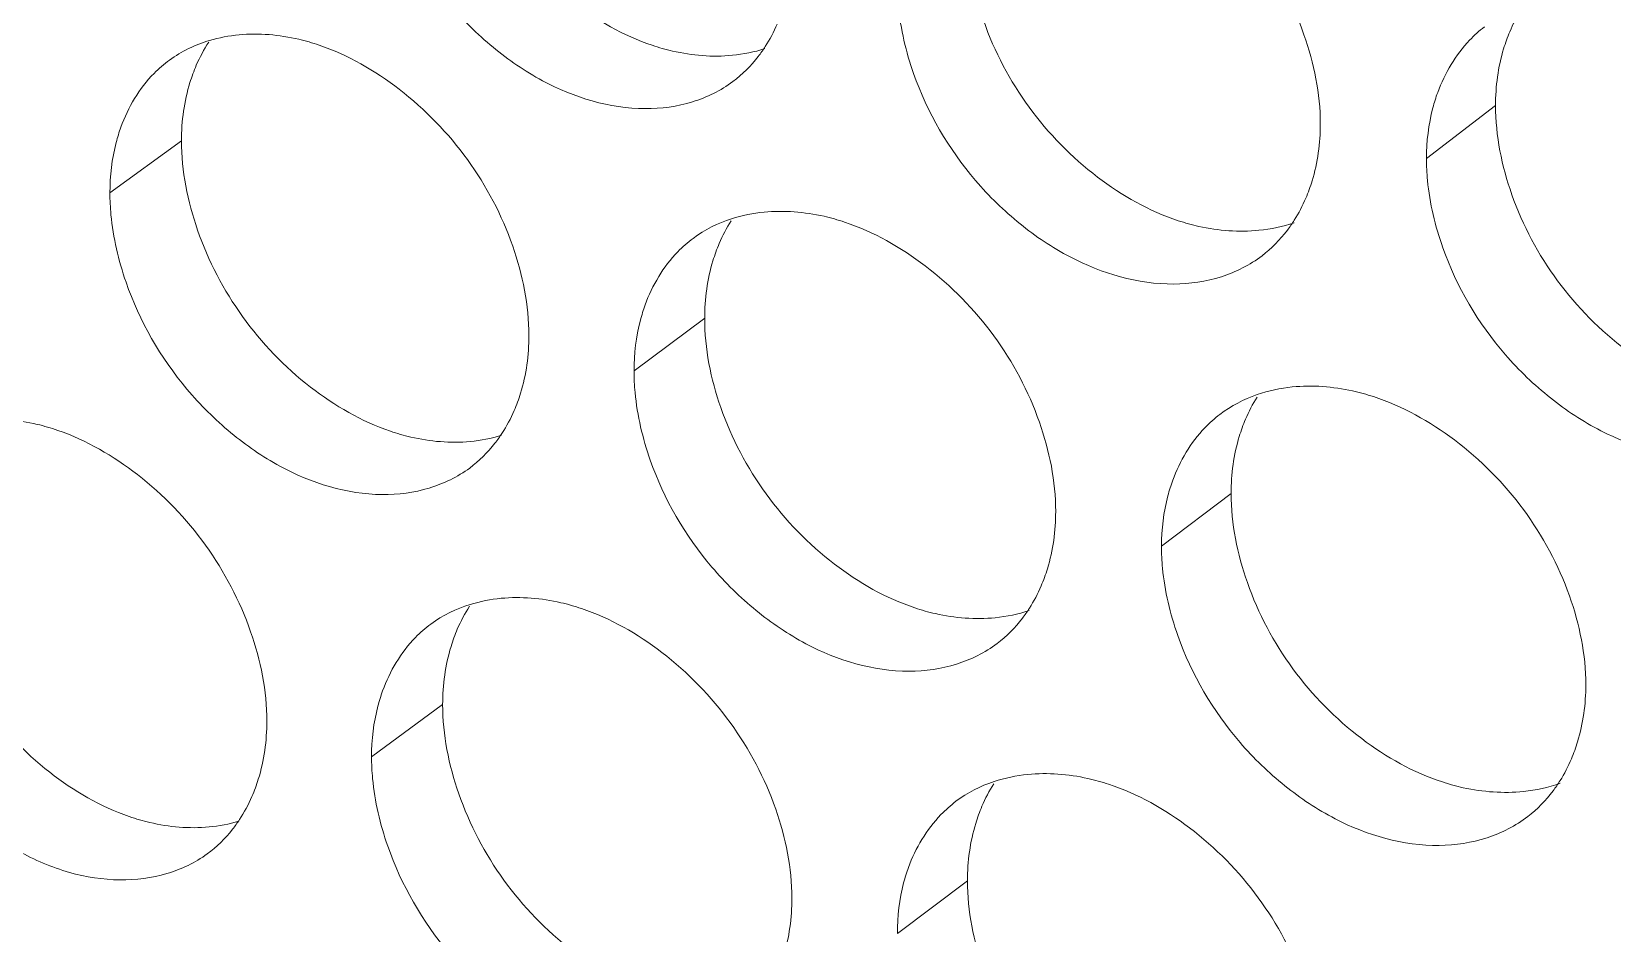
# Model space of a CAD drawing. Header units: millimetres. Extents: x 1177 to 4147, y 93 to 2194.
# Drawn here: x 2660.96 to 2674.07, y 884.84 to 892.32 of the extents above; entities that cross this region are included whole.
import ezdxf

# ---------------------------------------------------------------- set-up
doc = ezdxf.new("R2010")
doc.units = ezdxf.units.MM
doc.header["$LTSCALE"] = 0.1
doc.layers.get('0').update_dxf_attribs({"lineweight": 13})
doc.layers.add('标注', color=251, linetype='Continuous', lineweight=9)

# ---------------------------------------------------------------- blocks, each defined once
blk = doc.blocks.new('02')
at = {"layer": '标注'}
for p, q in [((4587.849, 865.14), (4587.03, 864.512)), ((4572.272, 864.723), (4571.424, 864.105)), ((4572.272, 864.723), (4571.424, 864.105)), ((4578.474, 862.618), (4577.637, 861.996)), ((4578.474, 862.618), (4577.637, 861.996)), ((4584.714, 860.542), (4583.889, 859.916)), ((4584.714, 860.542), (4583.889, 859.916)), ((4575.368, 858.042), (4574.525, 857.421)), ((4581.589, 855.951), (4580.758, 855.327))]:
    blk.add_line(p, q, dxfattribs=at)
for points, knots in [([(4575.368, 869.292), (4575.368, 868.933), (4575.518, 868.188), (4576.051, 867.175), (4576.847, 866.35), (4577.509, 865.969), (4577.852, 865.854)], [0, 0, 0, 0, 0.240418, 0.498747, 0.75788, 1, 1, 1, 1]), ([(4585.772, 864.922), (4585.772, 865.281), (4585.62, 866.025), (4585.08, 867.035), (4584.274, 867.855), (4583.607, 868.232), (4583.262, 868.345)], [0, 0, 0, 0, 0.239826, 0.497695, 0.75702, 1, 1, 1, 1]), ([(4574.717, 867.613), (4574.878, 867.153), (4575.253, 866.501), (4575.946, 865.82), (4576.689, 865.307), (4577.536, 865.046), (4578.328, 865.152), (4578.666, 865.317), (4578.809, 865.424)], [0, 0, 0, 0, 0.277359, 0.41667, 0.550882, 0.790562, 0.898061, 1, 1, 1, 1]), ([(4581.589, 867.201), (4581.589, 866.843), (4581.74, 866.098), (4582.276, 865.087), (4583.078, 864.265), (4583.744, 863.889), (4584.088, 863.775)], [0, 0, 0, 0, 0.240129, 0.498159, 0.757326, 1, 1, 1, 1]), ([(4580.758, 866.577), (4580.758, 866.491), (4580.776, 866.131), (4580.86, 865.777), (4580.951, 865.519)], [0, 0, 0, 0, 0.240186, 1, 1, 1, 1]), ([(4573.904, 865.856), (4573.825, 865.883), (4573.517, 865.971), (4573.19, 866), (4572.955, 865.978)], [0, 0, 0, 0, 0.263009, 1, 1, 1, 1]), ([(4573.904, 865.856), (4573.825, 865.883), (4573.517, 865.971), (4573.19, 866), (4572.955, 865.978)], [0, 0, 0, 0, 0.263009, 1, 1, 1, 1]), ([(4587.717, 866.072), (4587.655, 866.024), (4587.416, 865.809), (4587.247, 865.523), (4587.163, 865.295)], [0, 0, 0, 0, 0.244827, 1, 1, 1, 1]), ([(4588.018, 866.015), (4587.99, 865.949), (4587.889, 865.668), (4587.849, 865.367), (4587.849, 865.14)], [0, 0, 0, 0, 0.239998, 1, 1, 1, 1]), ([(4576.391, 862.415), (4576.391, 862.774), (4576.24, 863.519), (4575.706, 864.532), (4574.908, 865.357), (4574.247, 865.739), (4573.904, 865.856)], [0, 0, 0, 0, 0.240262, 0.49858, 0.757854, 1, 1, 1, 1]), ([(4576.391, 862.415), (4576.391, 862.774), (4576.24, 863.519), (4575.706, 864.532), (4574.908, 865.357), (4574.247, 865.739), (4573.904, 865.856)], [0, 0, 0, 0, 0.240262, 0.49858, 0.757854, 1, 1, 1, 1]), ([(4577.852, 865.854), (4577.931, 865.827), (4578.24, 865.739), (4578.567, 865.712), (4578.802, 865.735)], [0, 0, 0, 0, 0.262674, 1, 1, 1, 1]), ([(4578.809, 865.424), (4578.922, 865.509), (4579.058, 865.644), (4579.166, 865.798), (4579.192, 865.839)], [0, 0, 0, 0, 0.74587, 1, 1, 1, 1]), ([(4572.13, 865.679), (4572.065, 865.631), (4571.814, 865.415), (4571.639, 865.119), (4571.554, 864.884)], [0, 0, 0, 0, 0.244024, 1, 1, 1, 1]), ([(4572.13, 865.679), (4572.065, 865.631), (4571.814, 865.415), (4571.639, 865.119), (4571.554, 864.884)], [0, 0, 0, 0, 0.244024, 1, 1, 1, 1]), ([(4572.448, 865.617), (4572.419, 865.55), (4572.314, 865.264), (4572.272, 864.955), (4572.272, 864.723)], [0, 0, 0, 0, 0.239116, 1, 1, 1, 1]), ([(4572.448, 865.617), (4572.419, 865.55), (4572.314, 865.264), (4572.272, 864.955), (4572.272, 864.723)], [0, 0, 0, 0, 0.239116, 1, 1, 1, 1]), ([(4580.951, 865.519), (4581.113, 865.059), (4581.493, 864.405), (4582.193, 863.727), (4582.945, 863.218), (4583.801, 862.964), (4584.598, 863.079), (4584.937, 863.249), (4585.081, 863.359)], [0, 0, 0, 0, 0.27664, 0.415747, 0.549878, 0.789826, 0.897663, 1, 1, 1, 1]), ([(4587.163, 865.295), (4587.141, 865.235), (4587.062, 864.981), (4587.03, 864.713), (4587.03, 864.512)], [0, 0, 0, 0, 0.24094, 1, 1, 1, 1]), ([(4587.849, 865.14), (4587.849, 864.782), (4588.001, 864.037), (4588.541, 863.028), (4589.349, 862.21), (4590.018, 861.837), (4590.364, 861.726)], [0, 0, 0, 0, 0.239843, 0.497577, 0.756777, 1, 1, 1, 1]), ([(4571.554, 864.884), (4571.533, 864.824), (4571.455, 864.572), (4571.424, 864.305), (4571.424, 864.105)], [0, 0, 0, 0, 0.240415, 1, 1, 1, 1]), ([(4571.554, 864.884), (4571.533, 864.824), (4571.455, 864.572), (4571.424, 864.305), (4571.424, 864.105)], [0, 0, 0, 0, 0.240415, 1, 1, 1, 1]), ([(4585.601, 864.042), (4585.629, 864.109), (4585.731, 864.391), (4585.772, 864.694), (4585.772, 864.922)], [0, 0, 0, 0, 0.239896, 1, 1, 1, 1]), ([(4572.272, 864.723), (4572.272, 864.364), (4572.422, 863.619), (4572.953, 862.605), (4573.746, 861.778), (4574.407, 861.396), (4574.748, 861.28)], [0, 0, 0, 0, 0.240565, 0.499043, 0.758159, 1, 1, 1, 1]), ([(4572.272, 864.723), (4572.272, 864.364), (4572.422, 863.619), (4572.953, 862.605), (4573.746, 861.778), (4574.407, 861.396), (4574.748, 861.28)], [0, 0, 0, 0, 0.240565, 0.499043, 0.758159, 1, 1, 1, 1]), ([(4587.03, 864.512), (4587.03, 864.425), (4587.048, 864.066), (4587.132, 863.712), (4587.224, 863.455)], [0, 0, 0, 0, 0.240277, 1, 1, 1, 1]), ([(4571.424, 864.105), (4571.424, 864.018), (4571.442, 863.659), (4571.525, 863.304), (4571.615, 863.046)], [0, 0, 0, 0, 0.240052, 1, 1, 1, 1]), ([(4571.424, 864.105), (4571.424, 864.018), (4571.442, 863.659), (4571.525, 863.304), (4571.615, 863.046)], [0, 0, 0, 0, 0.240052, 1, 1, 1, 1]), ([(4580.133, 863.758), (4580.053, 863.785), (4579.743, 863.872), (4579.414, 863.899), (4579.178, 863.876)], [0, 0, 0, 0, 0.262749, 1, 1, 1, 1]), ([(4580.133, 863.758), (4580.053, 863.785), (4579.743, 863.872), (4579.414, 863.899), (4579.178, 863.876)], [0, 0, 0, 0, 0.262749, 1, 1, 1, 1]), ([(4582.635, 860.329), (4582.635, 860.688), (4582.483, 861.433), (4581.945, 862.444), (4581.142, 863.265), (4580.477, 863.643), (4580.133, 863.758)], [0, 0, 0, 0, 0.239971, 0.497989, 0.757297, 1, 1, 1, 1]), ([(4582.635, 860.329), (4582.635, 860.688), (4582.483, 861.433), (4581.945, 862.444), (4581.142, 863.265), (4580.477, 863.643), (4580.133, 863.758)], [0, 0, 0, 0, 0.239971, 0.497989, 0.757297, 1, 1, 1, 1]), ([(4584.088, 863.775), (4584.169, 863.749), (4584.479, 863.662), (4584.808, 863.637), (4585.044, 863.661)], [0, 0, 0, 0, 0.262419, 1, 1, 1, 1]), ([(4585.081, 863.359), (4585.194, 863.445), (4585.329, 863.583), (4585.438, 863.74), (4585.463, 863.781)], [0, 0, 0, 0, 0.745944, 1, 1, 1, 1]), ([(4578.336, 863.565), (4578.272, 863.517), (4578.026, 863.301), (4577.853, 863.008), (4577.768, 862.777)], [0, 0, 0, 0, 0.244355, 1, 1, 1, 1]), ([(4578.336, 863.565), (4578.272, 863.517), (4578.026, 863.301), (4577.853, 863.008), (4577.768, 862.777)], [0, 0, 0, 0, 0.244355, 1, 1, 1, 1]), ([(4578.647, 863.505), (4578.618, 863.438), (4578.515, 863.154), (4578.474, 862.848), (4578.474, 862.618)], [0, 0, 0, 0, 0.239472, 1, 1, 1, 1]), ([(4578.647, 863.505), (4578.618, 863.438), (4578.515, 863.154), (4578.474, 862.848), (4578.474, 862.618)], [0, 0, 0, 0, 0.239472, 1, 1, 1, 1]), ([(4587.224, 863.455), (4587.388, 862.993), (4587.772, 862.339), (4588.48, 861.663), (4589.24, 861.158), (4590.104, 860.912), (4590.906, 861.036), (4591.247, 861.211), (4591.391, 861.323)], [0, 0, 0, 0, 0.27593, 0.414836, 0.548888, 0.789102, 0.897272, 1, 1, 1, 1]), ([(4571.615, 863.046), (4571.775, 862.586), (4572.148, 861.934), (4572.837, 861.252), (4573.576, 860.738), (4574.419, 860.473), (4575.208, 860.574), (4575.545, 860.738), (4575.689, 860.843)], [0, 0, 0, 0, 0.277722, 0.417137, 0.551389, 0.790935, 0.898263, 1, 1, 1, 1]), ([(4571.615, 863.046), (4571.775, 862.586), (4572.148, 861.934), (4572.837, 861.252), (4573.576, 860.738), (4574.419, 860.473), (4575.208, 860.574), (4575.545, 860.738), (4575.689, 860.843)], [0, 0, 0, 0, 0.277722, 0.417137, 0.551389, 0.790935, 0.898263, 1, 1, 1, 1]), ([(4577.768, 862.777), (4577.747, 862.717), (4577.668, 862.464), (4577.637, 862.197), (4577.637, 861.996)], [0, 0, 0, 0, 0.240623, 1, 1, 1, 1]), ([(4577.768, 862.777), (4577.747, 862.717), (4577.668, 862.464), (4577.637, 862.197), (4577.637, 861.996)], [0, 0, 0, 0, 0.240623, 1, 1, 1, 1]), ([(4578.474, 862.618), (4578.474, 862.259), (4578.624, 861.515), (4579.159, 860.502), (4579.958, 859.679), (4580.622, 859.3), (4580.965, 859.186)], [0, 0, 0, 0, 0.240273, 0.498452, 0.757602, 1, 1, 1, 1]), ([(4578.474, 862.618), (4578.474, 862.259), (4578.624, 861.515), (4579.159, 860.502), (4579.958, 859.679), (4580.622, 859.3), (4580.965, 859.186)], [0, 0, 0, 0, 0.240273, 0.498452, 0.757602, 1, 1, 1, 1]), ([(4576.216, 861.524), (4576.245, 861.591), (4576.35, 861.876), (4576.391, 862.184), (4576.391, 862.415)], [0, 0, 0, 0, 0.239367, 1, 1, 1, 1]), ([(4576.216, 861.524), (4576.245, 861.591), (4576.35, 861.876), (4576.391, 862.184), (4576.391, 862.415)], [0, 0, 0, 0, 0.239367, 1, 1, 1, 1]), ([(4577.637, 861.996), (4577.637, 861.909), (4577.655, 861.55), (4577.739, 861.195), (4577.829, 860.937)], [0, 0, 0, 0, 0.240141, 1, 1, 1, 1]), ([(4577.637, 861.996), (4577.637, 861.909), (4577.655, 861.55), (4577.739, 861.195), (4577.829, 860.937)], [0, 0, 0, 0, 0.240141, 1, 1, 1, 1]), ([(4586.401, 861.69), (4586.32, 861.716), (4586.008, 861.802), (4585.677, 861.828), (4585.44, 861.804)], [0, 0, 0, 0, 0.262494, 1, 1, 1, 1]), ([(4586.401, 861.69), (4586.32, 861.716), (4586.008, 861.802), (4585.677, 861.828), (4585.44, 861.804)], [0, 0, 0, 0, 0.262494, 1, 1, 1, 1]), ([(4588.919, 858.273), (4588.919, 858.631), (4588.766, 859.376), (4588.224, 860.385), (4587.415, 861.203), (4586.746, 861.577), (4586.401, 861.69)], [0, 0, 0, 0, 0.239683, 0.497404, 0.756744, 1, 1, 1, 1]), ([(4588.919, 858.273), (4588.919, 858.631), (4588.766, 859.376), (4588.224, 860.385), (4587.415, 861.203), (4586.746, 861.577), (4586.401, 861.69)], [0, 0, 0, 0, 0.239683, 0.497404, 0.756744, 1, 1, 1, 1]), ([(4570.805, 861.29), (4570.725, 861.318), (4570.419, 861.407), (4570.093, 861.436), (4569.859, 861.415)], [0, 0, 0, 0, 0.263141, 1, 1, 1, 1]), ([(4584.581, 861.479), (4584.518, 861.431), (4584.276, 861.216), (4584.106, 860.927), (4584.022, 860.698)], [0, 0, 0, 0, 0.244673, 1, 1, 1, 1]), ([(4584.581, 861.479), (4584.518, 861.431), (4584.276, 861.216), (4584.106, 860.927), (4584.022, 860.698)], [0, 0, 0, 0, 0.244673, 1, 1, 1, 1]), ([(4584.885, 861.421), (4584.857, 861.355), (4584.755, 861.073), (4584.714, 860.77), (4584.714, 860.542)], [0, 0, 0, 0, 0.239824, 1, 1, 1, 1]), ([(4584.885, 861.421), (4584.857, 861.355), (4584.755, 861.073), (4584.714, 860.77), (4584.714, 860.542)], [0, 0, 0, 0, 0.239824, 1, 1, 1, 1]), ([(4573.284, 857.844), (4573.284, 858.203), (4573.133, 858.948), (4572.601, 859.962), (4571.806, 860.789), (4571.146, 861.173), (4570.805, 861.29)], [0, 0, 0, 0, 0.24041, 0.498878, 0.758134, 1, 1, 1, 1]), ([(4574.748, 861.28), (4574.828, 861.253), (4575.135, 861.164), (4575.461, 861.136), (4575.695, 861.158)], [0, 0, 0, 0, 0.262803, 1, 1, 1, 1]), ([(4574.748, 861.28), (4574.828, 861.253), (4575.135, 861.164), (4575.461, 861.136), (4575.695, 861.158)], [0, 0, 0, 0, 0.262803, 1, 1, 1, 1]), ([(4575.689, 860.843), (4575.801, 860.927), (4575.937, 861.061), (4576.045, 861.214), (4576.071, 861.254)], [0, 0, 0, 0, 0.745833, 1, 1, 1, 1]), ([(4575.689, 860.843), (4575.801, 860.927), (4575.937, 861.061), (4576.045, 861.214), (4576.071, 861.254)], [0, 0, 0, 0, 0.745833, 1, 1, 1, 1]), ([(4577.829, 860.937), (4577.99, 860.477), (4578.368, 859.824), (4579.064, 859.145), (4579.812, 858.634), (4580.663, 858.376), (4581.458, 858.487), (4581.797, 858.655), (4581.94, 858.763)], [0, 0, 0, 0, 0.276999, 0.416207, 0.550378, 0.790192, 0.897861, 1, 1, 1, 1]), ([(4577.829, 860.937), (4577.99, 860.477), (4578.368, 859.824), (4579.064, 859.145), (4579.812, 858.634), (4580.663, 858.376), (4581.458, 858.487), (4581.797, 858.655), (4581.94, 858.763)], [0, 0, 0, 0, 0.276999, 0.416207, 0.550378, 0.790192, 0.897861, 1, 1, 1, 1]), ([(4584.022, 860.698), (4584, 860.638), (4583.921, 860.385), (4583.889, 860.117), (4583.889, 859.916)], [0, 0, 0, 0, 0.240834, 1, 1, 1, 1]), ([(4584.022, 860.698), (4584, 860.638), (4583.921, 860.385), (4583.889, 860.117), (4583.889, 859.916)], [0, 0, 0, 0, 0.240834, 1, 1, 1, 1]), ([(4584.714, 860.542), (4584.714, 860.184), (4584.866, 859.439), (4585.404, 858.429), (4586.209, 857.609), (4586.876, 857.234), (4587.221, 857.122)], [0, 0, 0, 0, 0.239985, 0.497867, 0.757051, 1, 1, 1, 1]), ([(4584.714, 860.542), (4584.714, 860.184), (4584.866, 859.439), (4585.404, 858.429), (4586.209, 857.609), (4586.876, 857.234), (4587.221, 857.122)], [0, 0, 0, 0, 0.239985, 0.497867, 0.757051, 1, 1, 1, 1]), ([(4582.462, 859.445), (4582.491, 859.512), (4582.594, 859.795), (4582.635, 860.1), (4582.635, 860.329)], [0, 0, 0, 0, 0.23972, 1, 1, 1, 1]), ([(4582.462, 859.445), (4582.491, 859.512), (4582.594, 859.795), (4582.635, 860.1), (4582.635, 860.329)], [0, 0, 0, 0, 0.23972, 1, 1, 1, 1]), ([(4569.187, 860.162), (4569.187, 859.803), (4569.336, 859.057), (4569.865, 858.042), (4570.656, 857.214), (4571.314, 856.829), (4571.654, 856.712)], [0, 0, 0, 0, 0.240713, 0.499341, 0.758439, 1, 1, 1, 1]), ([(4583.889, 859.916), (4583.889, 859.829), (4583.907, 859.47), (4583.991, 859.116), (4584.082, 858.858)], [0, 0, 0, 0, 0.240231, 1, 1, 1, 1]), ([(4583.889, 859.916), (4583.889, 859.829), (4583.907, 859.47), (4583.991, 859.116), (4584.082, 858.858)], [0, 0, 0, 0, 0.240231, 1, 1, 1, 1]), ([(4577.014, 859.178), (4576.934, 859.205), (4576.625, 859.293), (4576.297, 859.321), (4576.062, 859.299)], [0, 0, 0, 0, 0.262879, 1, 1, 1, 1]), ([(4579.508, 855.743), (4579.508, 856.102), (4579.357, 856.847), (4578.821, 857.859), (4578.02, 858.683), (4577.357, 859.063), (4577.014, 859.178)], [0, 0, 0, 0, 0.240116, 0.498284, 0.757575, 1, 1, 1, 1]), ([(4580.965, 859.186), (4581.045, 859.159), (4581.355, 859.072), (4581.682, 859.046), (4581.918, 859.069)], [0, 0, 0, 0, 0.262546, 1, 1, 1, 1]), ([(4580.965, 859.186), (4581.045, 859.159), (4581.355, 859.072), (4581.682, 859.046), (4581.918, 859.069)], [0, 0, 0, 0, 0.262546, 1, 1, 1, 1]), ([(4581.94, 858.763), (4582.053, 858.848), (4582.189, 858.985), (4582.297, 859.14), (4582.323, 859.181)], [0, 0, 0, 0, 0.745908, 1, 1, 1, 1]), ([(4581.94, 858.763), (4582.053, 858.848), (4582.189, 858.985), (4582.297, 859.14), (4582.323, 859.181)], [0, 0, 0, 0, 0.745908, 1, 1, 1, 1]), ([(4575.228, 858.993), (4575.163, 858.946), (4574.915, 858.729), (4574.741, 858.435), (4574.657, 858.202)], [0, 0, 0, 0, 0.244191, 1, 1, 1, 1]), ([(4575.542, 858.933), (4575.514, 858.866), (4575.409, 858.58), (4575.368, 858.273), (4575.368, 858.042)], [0, 0, 0, 0, 0.239294, 1, 1, 1, 1]), ([(4584.082, 858.858), (4584.245, 858.397), (4584.628, 857.744), (4585.332, 857.066), (4586.088, 856.559), (4586.948, 856.309), (4587.747, 856.429), (4588.087, 856.602), (4588.231, 856.712)], [0, 0, 0, 0, 0.276284, 0.41529, 0.549381, 0.789463, 0.897466, 1, 1, 1, 1]), ([(4584.082, 858.858), (4584.245, 858.397), (4584.628, 857.744), (4585.332, 857.066), (4586.088, 856.559), (4586.948, 856.309), (4587.747, 856.429), (4588.087, 856.602), (4588.231, 856.712)], [0, 0, 0, 0, 0.276284, 0.41529, 0.549381, 0.789463, 0.897466, 1, 1, 1, 1]), ([(4568.523, 858.486), (4568.682, 858.027), (4569.053, 857.375), (4569.737, 856.692), (4570.312, 856.291), (4570.92, 856.03), (4571.528, 855.935), (4572.098, 856.004), (4572.435, 856.165), (4572.578, 856.27)], [0, 0, 0, 0, 0.277575, 0.416837, 0.550884, 0.676215, 0.791695, 0.898653, 1, 1, 1, 1]), ([(4588.748, 857.397), (4588.776, 857.463), (4588.878, 857.744), (4588.919, 858.046), (4588.919, 858.273)], [0, 0, 0, 0, 0.24007, 1, 1, 1, 1]), ([(4588.748, 857.397), (4588.776, 857.463), (4588.878, 857.744), (4588.919, 858.046), (4588.919, 858.273)], [0, 0, 0, 0, 0.24007, 1, 1, 1, 1]), ([(4574.657, 858.202), (4574.635, 858.142), (4574.557, 857.889), (4574.525, 857.622), (4574.525, 857.421)], [0, 0, 0, 0, 0.240519, 1, 1, 1, 1]), ([(4575.368, 858.042), (4575.368, 857.683), (4575.518, 856.938), (4576.051, 855.925), (4576.847, 855.1), (4577.509, 854.719), (4577.852, 854.604)], [0, 0, 0, 0, 0.240418, 0.498747, 0.75788, 1, 1, 1, 1]), ([(4573.107, 856.949), (4573.136, 857.016), (4573.242, 857.303), (4573.284, 857.612), (4573.284, 857.844)], [0, 0, 0, 0, 0.239188, 1, 1, 1, 1]), ([(4574.525, 857.421), (4574.525, 857.335), (4574.543, 856.976), (4574.627, 856.621), (4574.717, 856.363)], [0, 0, 0, 0, 0.240096, 1, 1, 1, 1]), ([(4583.262, 857.095), (4583.181, 857.122), (4582.87, 857.209), (4582.541, 857.235), (4582.304, 857.211)], [0, 0, 0, 0, 0.262621, 1, 1, 1, 1]), ([(4585.772, 853.672), (4585.772, 854.031), (4585.62, 854.775), (4585.08, 855.785), (4584.274, 856.605), (4583.607, 856.982), (4583.262, 857.095)], [0, 0, 0, 0, 0.239826, 0.497695, 0.75702, 1, 1, 1, 1]), ([(4587.221, 857.122), (4587.302, 857.095), (4587.613, 857.01), (4587.943, 856.985), (4588.18, 857.009)], [0, 0, 0, 0, 0.262294, 1, 1, 1, 1]), ([(4587.221, 857.122), (4587.302, 857.095), (4587.613, 857.01), (4587.943, 856.985), (4588.18, 857.009)], [0, 0, 0, 0, 0.262294, 1, 1, 1, 1]), ([(4588.231, 856.712), (4588.344, 856.799), (4588.48, 856.939), (4588.588, 857.097), (4588.614, 857.138)], [0, 0, 0, 0, 0.74598, 1, 1, 1, 1]), ([(4588.231, 856.712), (4588.344, 856.799), (4588.48, 856.939), (4588.588, 857.097), (4588.614, 857.138)], [0, 0, 0, 0, 0.74598, 1, 1, 1, 1]), ([(4581.453, 856.893), (4581.39, 856.845), (4581.146, 856.63), (4580.974, 856.339), (4580.89, 856.109)], [0, 0, 0, 0, 0.244516, 1, 1, 1, 1]), ([(4581.761, 856.834), (4581.733, 856.768), (4581.63, 856.485), (4581.589, 856.18), (4581.589, 855.951)], [0, 0, 0, 0, 0.239648, 1, 1, 1, 1]), ([(4571.654, 856.712), (4571.734, 856.685), (4572.04, 856.596), (4572.365, 856.567), (4572.599, 856.589)], [0, 0, 0, 0, 0.262933, 1, 1, 1, 1]), ([(4572.578, 856.27), (4572.69, 856.352), (4572.826, 856.485), (4572.934, 856.637), (4572.96, 856.676)], [0, 0, 0, 0, 0.745795, 1, 1, 1, 1]), ([(4574.717, 856.363), (4574.878, 855.903), (4575.253, 855.251), (4575.946, 854.57), (4576.689, 854.057), (4577.536, 853.796), (4578.328, 853.902), (4578.666, 854.067), (4578.809, 854.174)], [0, 0, 0, 0, 0.277359, 0.41667, 0.550882, 0.790562, 0.898061, 1, 1, 1, 1]), ([(4580.89, 856.109), (4580.868, 856.049), (4580.789, 855.796), (4580.758, 855.528), (4580.758, 855.327)], [0, 0, 0, 0, 0.240728, 1, 1, 1, 1]), ([(4581.589, 855.951), (4581.589, 855.593), (4581.74, 854.848), (4582.276, 853.837), (4583.078, 853.015), (4583.744, 852.639), (4584.088, 852.525)], [0, 0, 0, 0, 0.240129, 0.498159, 0.757326, 1, 1, 1, 1]), ([(4579.334, 854.856), (4579.363, 854.922), (4579.467, 855.207), (4579.508, 855.513), (4579.508, 855.743)], [0, 0, 0, 0, 0.239544, 1, 1, 1, 1])]:
    blk.add_open_spline(points, degree=3, knots=knots, dxfattribs=at)
for points in [[(4588.153, 866.276), (4588.101, 866.193), (4588.056, 866.105), (4588.018, 866.015)], [(4579.192, 865.839), (4579.247, 865.923), (4579.294, 866.013), (4579.334, 866.106)], [(4572.604, 865.911), (4572.435, 865.861), (4572.272, 865.783), (4572.13, 865.679)], [(4572.604, 865.911), (4572.435, 865.861), (4572.272, 865.783), (4572.13, 865.679)], [(4572.955, 865.978), (4572.837, 865.967), (4572.718, 865.945), (4572.604, 865.911)], [(4572.955, 865.978), (4572.837, 865.967), (4572.718, 865.945), (4572.604, 865.911)], [(4572.595, 865.891), (4572.538, 865.805), (4572.489, 865.712), (4572.448, 865.617)], [(4572.595, 865.891), (4572.538, 865.805), (4572.489, 865.712), (4572.448, 865.617)], [(4578.802, 865.735), (4578.932, 865.748), (4579.063, 865.773), (4579.187, 865.814)], [(4585.463, 863.781), (4585.516, 863.864), (4585.562, 863.952), (4585.601, 864.042)], [(4579.178, 863.876), (4579.048, 863.864), (4578.918, 863.838), (4578.794, 863.798)], [(4579.178, 863.876), (4579.048, 863.864), (4578.918, 863.838), (4578.794, 863.798)], [(4578.794, 863.798), (4578.631, 863.746), (4578.473, 863.667), (4578.336, 863.565)], [(4578.794, 863.798), (4578.631, 863.746), (4578.473, 863.667), (4578.336, 863.565)], [(4578.789, 863.773), (4578.734, 863.688), (4578.687, 863.598), (4578.647, 863.505)], [(4578.789, 863.773), (4578.734, 863.688), (4578.687, 863.598), (4578.647, 863.505)], [(4585.044, 863.661), (4585.186, 863.675), (4585.328, 863.705), (4585.462, 863.751)], [(4585.44, 861.804), (4585.298, 861.789), (4585.158, 861.76), (4585.023, 861.714)], [(4585.44, 861.804), (4585.298, 861.789), (4585.158, 861.76), (4585.023, 861.714)], [(4585.023, 861.714), (4584.865, 861.659), (4584.713, 861.58), (4584.581, 861.479)], [(4585.023, 861.714), (4584.865, 861.659), (4584.713, 861.58), (4584.581, 861.479)], [(4585.022, 861.684), (4584.969, 861.601), (4584.923, 861.512), (4584.885, 861.421)], [(4585.022, 861.684), (4584.969, 861.601), (4584.923, 861.512), (4584.885, 861.421)], [(4576.071, 861.254), (4576.127, 861.339), (4576.175, 861.43), (4576.216, 861.524)], [(4576.071, 861.254), (4576.127, 861.339), (4576.175, 861.43), (4576.216, 861.524)], [(4575.695, 861.158), (4575.82, 861.17), (4575.945, 861.194), (4576.064, 861.231)], [(4575.695, 861.158), (4575.82, 861.17), (4575.945, 861.194), (4576.064, 861.231)], [(4582.323, 859.181), (4582.377, 859.265), (4582.423, 859.354), (4582.462, 859.445)], [(4582.323, 859.181), (4582.377, 859.265), (4582.423, 859.354), (4582.462, 859.445)], [(4575.694, 859.226), (4575.528, 859.175), (4575.368, 859.096), (4575.228, 858.993)], [(4575.687, 859.204), (4575.631, 859.118), (4575.583, 859.027), (4575.542, 858.933)], [(4576.062, 859.299), (4575.937, 859.287), (4575.813, 859.263), (4575.694, 859.226)], [(4581.918, 859.069), (4582.054, 859.083), (4582.19, 859.11), (4582.32, 859.154)], [(4581.918, 859.069), (4582.054, 859.083), (4582.19, 859.11), (4582.32, 859.154)], [(4588.614, 857.138), (4588.665, 857.22), (4588.71, 857.307), (4588.748, 857.397)], [(4588.614, 857.138), (4588.665, 857.22), (4588.71, 857.307), (4588.748, 857.397)], [(4581.904, 857.127), (4581.743, 857.074), (4581.588, 856.995), (4581.453, 856.893)], [(4581.901, 857.1), (4581.847, 857.016), (4581.8, 856.927), (4581.761, 856.834)], [(4582.304, 857.211), (4582.168, 857.198), (4582.033, 857.17), (4581.904, 857.127)], [(4588.18, 857.009), (4588.328, 857.024), (4588.475, 857.056), (4588.615, 857.106)], [(4588.18, 857.009), (4588.328, 857.024), (4588.475, 857.056), (4588.615, 857.106)], [(4572.96, 856.676), (4573.017, 856.763), (4573.066, 856.854), (4573.107, 856.949)], [(4572.599, 856.589), (4572.718, 856.6), (4572.837, 856.622), (4572.952, 856.656)]]:
    blk.add_open_spline(points, degree=3, dxfattribs=at)

msp = doc.modelspace()

# ---------------------------------------------------------------- block references
at = {"xscale": 0.7, "yscale": 0.7, "zscale": 0.7}
msp.add_blockref('02', (-538.391, 286.112), dxfattribs=at)

doc.saveas('drawing.dxf')
